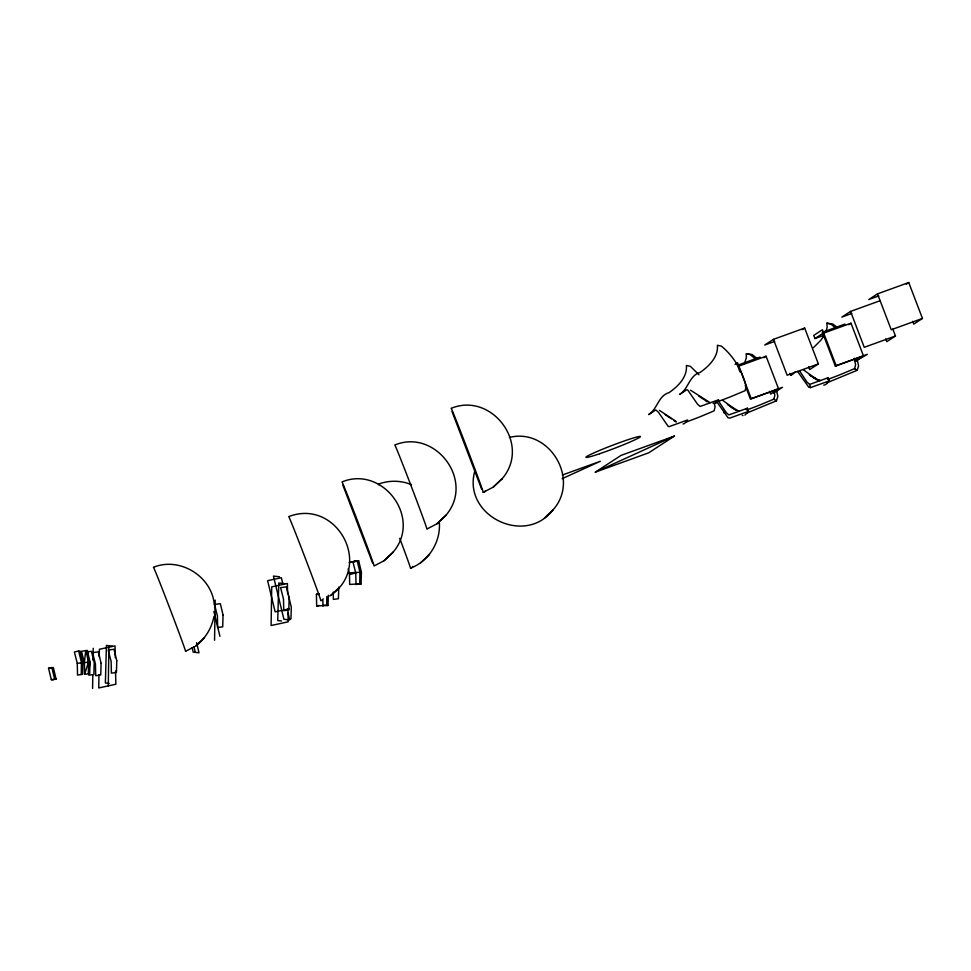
<?xml version="1.0" encoding="UTF-8"?>
<svg xmlns="http://www.w3.org/2000/svg" width="971" height="971" viewBox="0 0 971 971"><rect width="100%" height="100%" fill="white"/><g stroke="black" fill="none" stroke-linecap="round" stroke-linejoin="round"><path stroke-width="1.46" d="M81.248 674.226L81.43 662.465L78.663 651.043L74.366 651.966L77.279 663.363L77.522 675.027L82.584 674.372L82.923 662.635L80.205 651.213L78.663 651.043M92.597 688.451L92.803 675.063M93.034 660.183L93.216 648.288M98.969 674.566L98.763 687.941L115.84 684.252L115.561 670.985M99.248 656.712L99.37 649.283L115.027 645.897L115.282 657.707M108.279 685.89L108.91 645.727M214.555 640.29L215.174 600.127M319.192 593.706L316.412 594.301L316.667 605.965L326.705 605.346L326.839 596.534M323.998 605.419L328.04 605.503L328.332 595.235M338.758 586.994L338.418 598.731L333.369 599.386L333.211 592.092M358.372 583.935L361.066 583.984L361.406 572.247L358.687 560.825L349.184 562.512M439.268 521.536C441.162 541.26 429.146 561.214 410.49 568.181A45.067 0.631 69.1 0 0 399.724 538.335M826.054 331.463L827.146 327.178L826.891 323.197L832.839 324.011L837.063 327.336M746.845 409.98A51.645 3.156 -20.9 0 0 759.686 405.065L773.838 399.142L774.858 395.233L774.021 391.459M827.595 379.479A51.645 3.156 -20.9 0 0 840.449 374.563L854.589 368.628L855.609 364.72L854.225 358.433M213.984 616.427C211.69 628.225 205.233 638.894 195.547 646.079M475.159 469.928C461.104 514.654 524.328 546.709 552.669 510.273C580.852 479.65 549.185 427.398 509.435 437.435M84.623 674.335L88.531 661.773L87.305 650.521L81.467 651.274L84.38 662.671L84.623 674.335L89.684 673.68L90.024 661.943L87.305 650.521M746.517 413.161L776.46 400.805L777.856 396.326L776.266 389.432M827.268 382.659L857.211 370.303L858.607 365.812L857.332 360.302M744.223 364.174L746.383 357.68L746.141 353.699L750.17 354.597L755.147 358.724M392.976 552.329C422.555 518.101 382.659 465.085 341.986 481.932A45.067 0.631 69.1 0 1 357.631 521.16A45.067 0.631 69.1 0 1 374.078 565.972L384.079 560.716L392.976 552.329L384.079 560.716M445.81 515.407C475.377 481.191 435.494 428.162 394.809 445.009A45.067 0.631 69.1 0 1 410.466 484.238A45.067 0.631 69.1 0 1 426.9 529.061L436.914 523.806L445.81 515.407L436.914 523.806M502.128 478.727C531.695 444.512 491.812 391.483 451.127 408.342A45.067 0.631 69.1 0 1 466.784 447.558A45.067 0.631 69.1 0 1 483.218 492.382L493.232 487.126L502.128 478.727L493.232 487.126M823.894 335.869L820.908 340.166L813.492 347.642M746.129 409.544L747.379 408.221L748.617 411.352L744.915 415.115M329.764 595.988C374.211 566.579 336.961 497.905 288.727 516.608A45.067 0.631 69.1 0 1 304.384 555.837A45.067 0.631 69.1 0 1 320.818 600.661A45.067 11.033 68.2 0 0 323.197 598.852M420.492 562.925L429.388 554.526M544.44 518.029L553.336 509.629M195.887 645.739L204.444 637.68M330.832 595.405L339.061 587.637M827.486 378.289L828.129 377.719L829.38 380.85L825.678 384.613L823.736 385.123M795.552 371.626L790.88 375.279L789.726 373.325M790.88 375.279L793.137 373.786M735.047 364.356L737.523 362.741L751.226 398.632L782.456 387.32L773.766 392.976M808.625 366.832L809.668 369.599L818.359 363.931L804.656 328.052L773.438 339.352L764.747 345.021L774.676 341.416M802.18 329.667L804.656 328.052M763.837 357.692L766.095 356.223L778.596 388.946L770.695 394.092L769.651 391.362M595.32 472.161L621.064 455.387L674.444 436.064L648.689 452.826L595.32 472.161L674.444 436.064M880.345 300.634L850.547 311.424L841.857 317.092L851.798 313.487M912.704 321.34L913.76 324.096L922.45 318.439L908.747 282.549L877.517 293.861L868.839 299.517L878.767 295.924M822.838 333.417L835.339 366.152L836.128 365.63L822.425 329.739L813.734 335.408L814.936 338.563L822.838 333.417L850.997 323.222L863.486 355.944L855.585 361.091L854.553 358.372M906.259 284.163L908.747 282.549M848.739 324.69L850.997 323.222M892.835 329.108L895.468 336.002L886.79 341.671L885.734 338.903M194.479 646.662L185.534 651.323A45.067 0.631 69.1 0 0 169.1 606.511A45.067 0.631 69.1 0 0 153.442 567.282C179.732 556.504 211.994 576.313 214.312 604.69M562.124 478.703L600.321 461.286L562.391 475.013M829.38 380.85L810.53 387.599L808.807 387.259L797.543 371.383M748.617 411.352L729.767 418.1L728.044 417.761L717.872 403.293L715.53 401.618M822.243 332.325L844.952 324.096M737.353 365.314L760.062 357.097M766.095 356.223L737.948 366.419L740.023 371.881M814.936 338.563L823.384 335.505M922.45 318.439L891.232 329.752L877.517 293.861M818.359 363.931L787.141 375.243L773.438 339.352M895.468 336.002L864.251 347.315L850.547 311.424M836.128 365.63L867.346 354.318L855.585 361.091M835.339 366.152L863.486 355.944M778.596 388.946L750.437 399.142L745.23 385.511M799.57 370.898L807.035 382.137L809.632 384.419L828.129 377.719M747.379 408.221L728.881 414.92L726.272 412.651L718.164 400.465M351.053 562.209L357.146 560.655L359.913 572.077L359.731 583.838L349.694 584.445L349.451 572.793L361.406 572.247M352.849 561.578L355.762 572.975L349.669 574.529L348.201 568.836M357.146 560.655L350.604 562.258L358.687 560.825M48.55 668.242L53.356 667.623L56.075 679.045L52.81 679.846L51.317 679.676L48.55 668.242L53.356 667.623M51.317 679.676L56.075 679.045M87.074 651.808L91.48 651.371L94.199 662.792L93.859 674.529L88.798 675.185M282.221 610.334L275.169 611.864L267.608 580.682L281.311 577.721L282.755 583.377M285.037 609.727L289.261 608.817M316.667 605.965L319.143 605.419M77.279 663.363L82.923 662.635M683.038 423.975L684.567 423.526L687.614 419.958L669.116 426.657L668.084 426.245L658.399 412.202L655.801 409.932L648.64 414.605C657.476 409.252 658.217 395.634 669.055 392.636C677.867 386.531 687.565 377.051 686.376 365.448L690.405 366.334L698.974 374.757M357.207 583.765L361.066 583.984M316.412 594.301L318.949 594.373M279.43 576.774L273.434 576.082L283.908 619.267L289.71 619.935L287.999 612.737M284.697 583.692L278.798 583.013L277.718 620.554L281.554 620.991M326.705 605.346L328.04 605.503M289.625 618.782L290.948 618.928L291.288 607.191L288.569 595.769M112.345 646.116L106.434 645.436L105.366 682.977L109.201 683.426M747.901 354.002L752.076 354.512L757.368 358.675M826.891 323.197L830.921 324.083L835.91 328.222M411.461 484.687C400.987 480.281 389.019 480.172 378.399 484.141A45.067 0.631 69.1 0 1 378.836 484.845M820.434 380.547L817.436 379.576L819.573 380.571M713.09 403.366L715.591 403.329L718.625 399.761L700.127 406.461L697.53 404.191L687.844 390.16L686.813 389.735L679.651 394.408C688.5 389.055 689.228 375.437 700.067 372.439C708.879 366.334 718.576 356.855 717.387 345.251L721.417 346.137C733.736 356.333 742.657 371.165 746.104 386.774L745.085 390.682L730.945 396.617A51.645 3.156 -20.9 0 1 716.974 401.945M690.49 390.196L710.068 402.625M659.479 410.393L675.816 421.22M818.492 380.049L812.97 377.027L815.239 378.362L803.175 369.611M738.822 411.085L732.219 407.529L734.489 408.864L722.424 400.113M742.257 415.236L742.973 415.624M665.281 414.702L671.434 418.792M854.589 368.628L857.211 370.303M773.838 399.142L776.46 400.805M816.757 379.819L809.462 374.83M733.627 408.706L736.006 410.32M704.873 400.258L707.252 401.873M673.862 420.455L676.241 422.069M809.426 374.806L811.829 376.457M731.078 406.958L732.45 407.905L727.461 404.482M698.719 396.022L703.696 399.445M452.049 411.607L481.725 489.323M342.897 485.209L372.573 562.925M809.632 384.419L810.53 387.599M213.911 611.475L219.931 636.333M193.921 646.601L195.329 652.366M192.161 647.803L193.217 652.124L199.006 652.791L196.615 642.717M51.815 667.441L54.594 678.875M714.255 403.196L715.093 406.97L714.073 410.879L699.933 416.814A51.645 3.156 -20.9 0 1 685.963 422.142M724.123 412.347L724.342 413.403M355.762 572.975L356.005 584.639M322.858 600.321L322.979 606.147M287.61 593.803L287.392 583.474L271.722 586.86L271.115 625.518L288.193 621.828L287.914 608.55M485.597 490.573A45.067 11.033 68.2 0 1 483.218 492.382M412.857 566.372A45.067 11.033 68.2 0 1 410.49 568.181M88.531 661.773L88.349 673.534L90.024 661.943L84.38 662.671L85.764 650.352L88.531 661.773M101.093 663.278L100.753 675.015L95.704 675.67L95.449 664.006L92.536 652.609L98.374 651.857L101.093 663.278M116.775 660.717L116.447 672.454L111.386 673.109L111.143 661.445L108.218 650.048L114.056 649.296L116.775 660.717M223.051 615.116L222.711 626.853L217.65 627.509L217.407 615.845L214.494 604.448L220.332 603.695L223.051 615.116M289.14 598.294L288.8 610.031L283.738 610.686L283.496 599.022L280.583 587.625L286.421 586.872L289.14 598.294M599.665 453.724A29.215 1.784 -20.9 0 0 640.399 436.562A29.215 1.784 -20.9 0 0 599.228 450.593A29.215 1.784 -20.9 0 0 599.665 453.724"/></g></svg>
